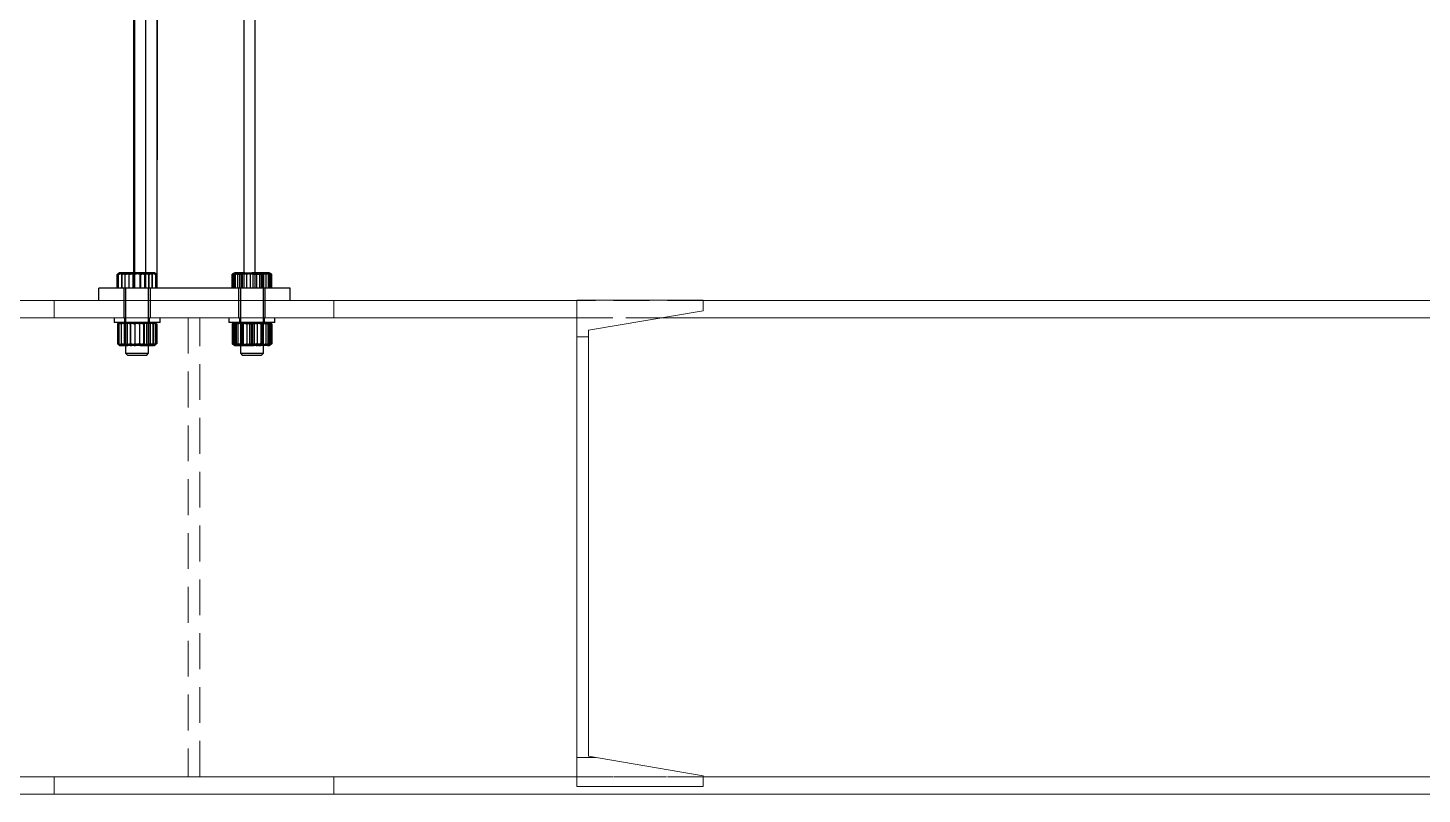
# Model space of a CAD drawing. Header units: metres. Extents: x 0 to 63075, y 0 to 44550.
# Drawn here: x 35616 to 36345, y 34196 to 34597 of the extents above; entities that cross this region are included whole.
import ezdxf

# ---------------------------------------------------------------- set-up
doc = ezdxf.new("R2010")
doc.units = ezdxf.units.M
doc.header["$LTSCALE"] = 75
doc.linetypes.add('DASHED2', pattern=[0.375, 0.25, -0.125])
doc.linetypes.add('HIDDEN2', pattern=[4.7625, 3.175, -1.5875])
for name, color, linetype in [('SDM', 7, 'Continuous'), ('SL1', 8, 'Continuous'), ('SL4', 4, 'Continuous'), ('ST1', 7, 'HIDDEN2')]:
    doc.layers.add(name, color=color, linetype=linetype)

# ---------------------------------------------------------------- blocks, each defined once
blk = doc.blocks.new('A$C32abaae3')
at = {"layer": 'SL1', "lineweight": 0}
for p, q in [((9519.16, 6251.05), (8669.15, 6251.05)), ((9585.2, 6251.12), (9519.16, 6251.12)), ((9519.16, 6251.12), (9519.16, 5997.12)), ((9585.2, 6245.63), (9585.2, 6251.12)), ((10083.65, 6251.05), (9585.2, 6251.05)), ((9519.16, 6241.95), (8669.15, 6241.95)), ((9525.26, 6235.44), (9585.2, 6245.63)), ((10083.65, 6241.95), (9563.53, 6241.95)), ((9525.26, 6235.44), (9525.26, 6012.8)), ((9525.26, 6012.8), (9585.2, 6002.61)), ((9519.16, 6002.15), (8669.15, 6002.15)), ((9585.2, 5997.12), (9585.2, 6002.61)), ((10083.65, 6002.15), (9585.2, 6002.15)), ((9519.16, 5997.12), (9585.2, 5997.12)), ((8554.65, 5993.05), (10083.65, 5993.05))]:
    blk.add_line(p, q, dxfattribs=at)
at = {"layer": 'SL1', "linetype": 'DASHED2', "lineweight": 0}
for p, q in [((9392.15, 6251.05), (9246.15, 6251.05)), ((9246.15, 6251.05), (9246.15, 6241.95)), ((9392.15, 6241.95), (9392.15, 6251.05)), ((9585.2, 6251.05), (9519.16, 6251.05)), ((9246.15, 6241.95), (9316.1, 6241.95)), ((9316.1, 6241.95), (9316.1, 6002.15)), ((9322.2, 6002.15), (9322.2, 6241.95)), ((9322.2, 6241.95), (9392.15, 6241.95)), ((9519.16, 6241.95), (9563.53, 6241.95)), ((9563.53, 6241.95), (9519.16, 6241.95)), ((9525.26, 6231.95), (9519.16, 6231.95)), ((9529.06, 6012.15), (9519.16, 6012.15)), ((9525.26, 6012.8), (9529.06, 6012.15)), ((9529.06, 6012.15), (9529.06, 6012.15)), ((9316.1, 6002.15), (9246.15, 6002.15)), ((9246.15, 6002.15), (9246.15, 5993.05)), ((9392.15, 6002.15), (9322.2, 6002.15)), ((9392.15, 5993.05), (9392.15, 6002.15)), ((9519.16, 5997.12), (9519.16, 6002.15)), ((9519.16, 6002.15), (9585.2, 6002.15)), ((9585.2, 6002.15), (9519.16, 6002.15)), ((9246.15, 5993.05), (9392.15, 5993.05))]:
    blk.add_line(p, q, dxfattribs=at)
blk = doc.blocks.new('A$C6e6623c1')
at = {"layer": 'SL4'}
for p, q in [((190.25, 145.65), (190.25, 1481.35)), ((253.75, 145.65), (253.75, 1481.35)), ((181.68, 137.7), (181.68, 144.85)), ((182.18, 137.7), (182.18, 144.85)), ((182.84, 145.56), (182.2, 145.19)), ((183, 145.65), (182.84, 145.56)), ((183.16, 145.65), (183, 145.65)), ((183.16, 145.65), (189.05, 145.65)), ((184.14, 137.7), (184.14, 144.85)), ((197.89, 145.65), (189.05, 145.65)), ((193.96, 137.7), (193.96, 144.85)), ((201, 145.65), (197.89, 145.65)), ((201.16, 145.56), (201, 145.65)), ((201.82, 144.85), (201.16, 145.51)), ((201.82, 137.7), (201.82, 144.85)), ((242.69, 137.7), (242.69, 144.85)), ((248.01, 145.65), (243.02, 145.65)), ((243.35, 137.7), (243.35, 144.85)), ((248.01, 145.65), (256.99, 145.65)), ((252.66, 137.7), (252.66, 144.85)), ((260.98, 145.65), (256.99, 145.65)), ((261.32, 145.47), (261, 145.65)), ((261.24, 145.1), (262.03, 144.85)), ((261.31, 137.7), (261.31, 144.85)), ((261.8, 145.19), (261.32, 145.47)), ((262.32, 144.85), (261.78, 145.16)), ((262.03, 137.7), (262.03, 144.85)), ((262.08, 144.94), (262.32, 144.85)), ((262.32, 137.7), (262.32, 144.85)), ((262.39, 137.7), (262.39, 144.85)), ((172, 131.35), (172, 137.7)), ((272, 137.7), (172, 137.7)), ((272, 131.35), (272, 137.7)), ((180, 122.25), (180, 119.75)), ((180.22, 119.75), (180, 119.75)), ((204, 119.75), (180.22, 119.75)), ((181.74, 118.95), (181.74, 108.55)), ((182.47, 119.43), (181.79, 118.95)), ((181.79, 118.95), (181.79, 108.55)), ((182.47, 119.44), (182.37, 119.38)), ((183, 119.75), (182.47, 119.44)), ((188.59, 118.95), (188.59, 108.55)), ((198.8, 118.95), (198.8, 108.55)), ((201.53, 119.44), (201, 119.75)), ((201.53, 119.43), (202.21, 118.95)), ((202.21, 118.95), (202.21, 108.55)), ((202.26, 118.95), (202.26, 108.55)), ((204, 119.75), (204, 122.25)), ((240, 122.25), (240, 119.75)), ((246.68, 119.75), (240, 119.75)), ((241.98, 119.1), (241.63, 118.95)), ((241.63, 118.95), (241.63, 108.55)), ((243, 119.75), (241.96, 119.15)), ((264, 119.75), (246.68, 119.75)), ((247.39, 118.95), (247.39, 108.55)), ((257.76, 118.95), (257.76, 108.55)), ((262.04, 119.15), (261, 119.75)), ((262.37, 118.95), (262.37, 108.55)), ((264, 119.75), (264, 122.25)), ((182.47, 108.07), (181.79, 108.55)), ((182.37, 108.12), (182.47, 108.06)), ((182.47, 108.06), (183, 107.75)), ((183, 107.75), (185.19, 107.75)), ((193.7, 107.75), (185.19, 107.75)), ((186, 107.75), (186, 103.66)), ((186, 103.66), (186.96, 102.7)), ((186, 103.66), (198, 103.66)), ((186.96, 102.7), (197.04, 102.7)), ((193.7, 107.75), (200.5, 107.75)), ((197.04, 102.7), (198, 103.66)), ((198, 103.66), (198, 107.75)), ((200.5, 107.75), (201, 107.75)), ((201, 107.75), (201.53, 108.06)), ((241.98, 108.4), (241.63, 108.55)), ((241.96, 108.35), (243, 107.75)), ((243, 107.75), (244.51, 107.75)), ((244.51, 107.75), (252.58, 107.75)), ((246, 107.75), (246, 103.66)), ((246, 103.66), (246.96, 102.7)), ((246, 103.66), (249.34, 103.66)), ((246.96, 102.7), (249.77, 102.7)), ((249.34, 103.66), (258, 103.66)), ((249.77, 102.7), (257.04, 102.7)), ((260.07, 107.75), (252.58, 107.75)), ((257.04, 102.7), (258, 103.66)), ((258, 103.66), (258, 107.75)), ((260.07, 107.75), (261, 107.75)), ((261, 107.75), (262.04, 108.35))]:
    blk.add_line(p, q, dxfattribs=at)
for points, knots in [([(181.68, 144.85), (181.81, 144.95), (181.98, 145.09), (182.17, 145.15), (182.22, 145.16)], [0, 0, 0, 0, 0.741562, 1, 1, 1, 1]), ([(182.18, 144.85), (182.24, 144.94), (182.56, 145.41), (182.89, 145.55), (183.16, 145.65)], [0, 0, 0, 0, 0.196353, 1, 1, 1, 1]), ([(183.16, 145.65), (183.23, 145.64), (183.57, 145.61), (183.89, 145.18), (184.14, 144.85)], [0, 0, 0, 0, 0.220364, 1, 1, 1, 1]), ([(184.14, 144.85), (184.94, 145.07), (186.55, 145.52), (188.21, 145.61), (189.05, 145.65)], [0, 0, 0, 0, 0.495458, 1, 1, 1, 1]), ([(189.05, 145.65), (189.17, 145.65), (190.05, 145.64), (191.71, 145.47), (193.2, 145.05), (193.96, 144.85)], [0, 0, 0, 0, 0.07009, 0.530784, 1, 1, 1, 1]), ([(193.96, 144.85), (194.6, 145.07), (195.88, 145.52), (197.22, 145.61), (197.89, 145.65)], [0, 0, 0, 0, 0.495458, 1, 1, 1, 1]), ([(197.89, 145.65), (197.98, 145.65), (198.69, 145.64), (200.02, 145.47), (201.21, 145.05), (201.82, 144.85)], [0, 0, 0, 0, 0.07009, 0.530784, 1, 1, 1, 1]), ([(242.69, 144.85), (242.74, 145.07), (242.85, 145.52), (242.96, 145.61), (243.02, 145.65)], [0, 0, 0, 0, 0.495458, 1, 1, 1, 1]), ([(243.02, 145.65), (243.03, 145.65), (243.09, 145.64), (243.2, 145.47), (243.3, 145.05), (243.35, 144.85)], [0, 0, 0, 0, 0.07009, 0.530784, 1, 1, 1, 1]), ([(243.35, 144.85), (243.65, 144.94), (245.16, 145.41), (246.74, 145.55), (248.01, 145.65)], [0, 0, 0, 0, 0.196353, 1, 1, 1, 1]), ([(248.01, 145.65), (248.35, 145.64), (249.93, 145.61), (251.47, 145.18), (252.66, 144.85)], [0, 0, 0, 0, 0.220364, 1, 1, 1, 1]), ([(252.66, 144.85), (253.37, 145.07), (254.78, 145.52), (256.25, 145.61), (256.99, 145.65)], [0, 0, 0, 0, 0.495458, 1, 1, 1, 1]), ([(256.99, 145.65), (257.09, 145.65), (257.87, 145.64), (259.33, 145.47), (260.65, 145.05), (261.31, 144.85)], [0, 0, 0, 0, 0.07009, 0.530784, 1, 1, 1, 1]), ([(261.31, 144.85), (261.26, 145.07), (261.15, 145.52), (261.04, 145.61), (260.98, 145.65)], [0, 0, 0, 0, 0.495458, 1, 1, 1, 1]), ([(262.03, 144.85), (261.81, 145.1), (261.58, 145.37), (261.33, 145.45), (261.31, 145.45)], [0, 0, 0, 0, 0.902304, 1, 1, 1, 1]), ([(181.79, 118.95), (182.35, 119.17), (183.46, 119.62), (184.61, 119.71), (185.19, 119.75)], [0, 0, 0, 0, 0.495458, 1, 1, 1, 1]), ([(185.19, 119.75), (185.27, 119.75), (185.88, 119.74), (187.03, 119.57), (188.07, 119.15), (188.59, 118.95)], [0, 0, 0, 0, 0.07009, 0.530784, 1, 1, 1, 1]), ([(193.7, 119.75), (193.23, 119.74), (191.5, 119.69), (189.82, 119.26), (188.59, 118.95)], [0, 0, 0, 0, 0.268634, 1, 1, 1, 1]), ([(198.8, 118.95), (198.37, 119.07), (196.71, 119.54), (194.98, 119.66), (193.7, 119.75)], [0, 0, 0, 0, 0.257551, 1, 1, 1, 1]), ([(198.8, 118.95), (199.08, 119.17), (199.63, 119.62), (200.21, 119.71), (200.5, 119.75)], [0, 0, 0, 0, 0.495458, 1, 1, 1, 1]), ([(241.63, 118.95), (242.1, 119.17), (243.04, 119.62), (244.02, 119.71), (244.51, 119.75)], [0, 0, 0, 0, 0.495458, 1, 1, 1, 1]), ([(244.51, 119.75), (244.58, 119.75), (245.09, 119.74), (246.07, 119.57), (246.95, 119.15), (247.39, 118.95)], [0, 0, 0, 0, 0.07009, 0.530784, 1, 1, 1, 1]), ([(247.39, 118.95), (248.23, 119.17), (249.93, 119.62), (251.69, 119.71), (252.58, 119.75)], [0, 0, 0, 0, 0.495458, 1, 1, 1, 1]), ([(252.58, 119.75), (252.7, 119.75), (253.63, 119.74), (255.38, 119.57), (256.96, 119.15), (257.76, 118.95)], [0, 0, 0, 0, 0.07009, 0.530784, 1, 1, 1, 1]), ([(260.07, 119.75), (259.86, 119.74), (259.08, 119.69), (258.32, 119.26), (257.76, 118.95)], [0, 0, 0, 0, 0.268634, 1, 1, 1, 1]), ([(262.37, 118.95), (262.18, 119.07), (261.43, 119.54), (260.65, 119.66), (260.07, 119.75)], [0, 0, 0, 0, 0.2575513, 1, 1, 1, 1]), ([(181.79, 108.55), (182.35, 108.33), (183.46, 107.88), (184.61, 107.79), (185.19, 107.75)], [0, 0, 0, 0, 0.495458, 1, 1, 1, 1]), ([(185.19, 107.75), (185.27, 107.75), (185.88, 107.76), (187.03, 107.93), (188.07, 108.35), (188.59, 108.55)], [0, 0, 0, 0, 0.07009, 0.530784, 1, 1, 1, 1]), ([(193.7, 107.75), (193.23, 107.76), (191.5, 107.81), (189.82, 108.24), (188.59, 108.55)], [0, 0, 0, 0, 0.268634, 1, 1, 1, 1]), ([(198.8, 108.55), (198.37, 108.43), (196.71, 107.96), (194.98, 107.84), (193.7, 107.75)], [0, 0, 0, 0, 0.257551, 1, 1, 1, 1]), ([(198.8, 108.55), (199.08, 108.33), (199.63, 107.88), (200.21, 107.79), (200.5, 107.75)], [0, 0, 0, 0, 0.495458, 1, 1, 1, 1]), ([(200.5, 107.75), (200.54, 107.75), (200.85, 107.76), (201.43, 107.93), (201.94, 108.35), (202.21, 108.55)], [0, 0, 0, 0, 0.07009, 0.530784, 1, 1, 1, 1]), ([(241.63, 108.55), (242.1, 108.33), (243.04, 107.88), (244.02, 107.79), (244.51, 107.75)], [0, 0, 0, 0, 0.495458, 1, 1, 1, 1]), ([(244.51, 107.75), (244.58, 107.75), (245.09, 107.76), (246.07, 107.93), (246.95, 108.35), (247.39, 108.55)], [0, 0, 0, 0, 0.07009, 0.530784, 1, 1, 1, 1]), ([(247.39, 108.55), (248.23, 108.33), (249.93, 107.88), (251.69, 107.79), (252.58, 107.75)], [0, 0, 0, 0, 0.495458, 1, 1, 1, 1]), ([(252.58, 107.75), (252.7, 107.75), (253.63, 107.76), (255.38, 107.93), (256.96, 108.35), (257.76, 108.55)], [0, 0, 0, 0, 0.07009, 0.530784, 1, 1, 1, 1]), ([(260.07, 107.75), (259.86, 107.76), (259.08, 107.81), (258.32, 108.24), (257.76, 108.55)], [0, 0, 0, 0, 0.268634, 1, 1, 1, 1]), ([(262.37, 108.55), (262.18, 108.43), (261.43, 107.96), (260.65, 107.84), (260.07, 107.75)], [0, 0, 0, 0, 0.2575513, 1, 1, 1, 1])]:
    blk.add_open_spline(points, degree=3, knots=knots, dxfattribs=at)
at = {"layer": 'ST1'}
for p, q in [((202.45, 137.7), (202.45, 1475)), ((247.9, 137.7), (247.9, 1475)), ((196.6, 137.7), (196.6, 1469.15)), ((190.75, 137.7), (190.75, 1417.85)), ((202.45, 800), (202.45, 137.7)), ((181.68, 137.7), (181.68, 144.85)), ((182.2, 145.19), (182.2, 145.19)), ((182.22, 145.16), (183.73, 145.65)), ((182.28, 137.7), (182.28, 144.85)), ((182.41, 145.14), (184.8, 145.65)), ((184.41, 145.5), (183.72, 145.65)), ((183.96, 137.7), (183.96, 144.85)), ((185.76, 144.85), (185.65, 144.91)), ((185.76, 137.7), (185.76, 144.85)), ((185.79, 137.7), (185.79, 144.85)), ((187.75, 144.9), (187.92, 144.85)), ((187.89, 137.7), (187.89, 144.85)), ((187.92, 144.85), (190.4, 145.42)), ((187.92, 137.7), (187.92, 144.85)), ((188.91, 145.19), (190.32, 144.85)), ((190.04, 137.7), (190.04, 144.85)), ((190.25, 137.7), (190.25, 145.65)), ((190.32, 137.7), (190.32, 144.85)), ((190.85, 145.46), (193.08, 145.65)), ((193.15, 145.46), (190.92, 145.65)), ((196.08, 144.85), (193.6, 145.42)), ((193.68, 137.7), (193.68, 144.85)), ((196.08, 137.7), (196.08, 144.85)), ((196.11, 137.7), (196.11, 144.85)), ((197.7, 145.65), (197.33, 145.59)), ((198.38, 145.62), (197.7, 145.65)), ((198.21, 137.7), (198.21, 144.85)), ((198.24, 144.85), (198.8, 145.18)), ((198.24, 137.7), (198.24, 144.85)), ((201.72, 144.85), (198.76, 145.57)), ((199.54, 145.63), (199.2, 145.65)), ((199.86, 137.7), (199.86, 144.85)), ((200.04, 144.85), (200.4, 145.35)), ((200.04, 137.7), (200.04, 144.85)), ((202.32, 144.85), (200.15, 145.53)), ((200.71, 145.56), (200.88, 145.65)), ((201, 145.65), (200.88, 145.65)), ((201.8, 145.19), (201.16, 145.56)), ((201.72, 137.7), (201.72, 144.85)), ((201.8, 145.19), (201.8, 145.19)), ((202.32, 137.7), (202.32, 144.85)), ((202.32, 137.7), (202.32, 144.85)), ((241.61, 137.7), (241.61, 144.85)), ((241.68, 137.7), (241.68, 144.85)), ((242.2, 145.19), (241.77, 144.94)), ((241.97, 137.7), (241.97, 144.85)), ((242.68, 145.47), (242.2, 145.19)), ((243, 145.65), (242.68, 145.47)), ((243.02, 145.65), (243, 145.65)), ((244.62, 137.7), (244.62, 144.85)), ((245.76, 137.7), (245.76, 144.85)), ((246.53, 137.7), (246.53, 144.85)), ((247.08, 137.7), (247.08, 144.85)), ((247.92, 137.7), (247.92, 144.85)), ((249.36, 137.7), (249.36, 144.85)), ((251.34, 137.7), (251.34, 144.85)), ((252.27, 145.65), (252.08, 145.62)), ((253.75, 137.7), (253.75, 145.65)), ((254.64, 137.7), (254.64, 144.85)), ((256.08, 137.7), (256.08, 144.85)), ((256.92, 137.7), (256.92, 144.85)), ((257.47, 144.85), (257.27, 144.88)), ((257.47, 137.7), (257.47, 144.85)), ((258.24, 137.7), (258.24, 144.85)), ((259.38, 137.7), (259.38, 144.85)), ((260.65, 137.7), (260.65, 144.85)), ((261.31, 145.45), (260.7, 145.65)), ((261, 145.65), (260.98, 145.65)), ((262.23, 144.94), (261.8, 145.19)), ((262.39, 144.85), (262.22, 144.93)), ((185, 137.7), (185, 131.35)), ((185, 131.35), (185, 122.25)), ((186, 137.7), (186, 107.75)), ((198, 107.75), (198, 137.7)), ((199, 131.35), (199, 137.7)), ((199, 122.25), (199, 131.35)), ((245, 137.7), (245, 131.35)), ((245, 131.35), (245, 122.25)), ((246, 137.7), (246, 107.75)), ((258, 107.75), (258, 137.7)), ((259, 131.35), (259, 137.7)), ((259, 122.25), (259, 131.35)), ((182.44, 118.95), (182.44, 108.55)), ((182.46, 118.95), (182.46, 108.55)), ((183.67, 118.95), (183.67, 108.55)), ((183.69, 118.95), (183.69, 108.55)), ((185.2, 118.95), (185.2, 108.55)), ((185.42, 118.95), (185.42, 108.55)), ((185.5, 122.25), (185.5, 119.75)), ((186, 119.75), (186, 119.72)), ((193.13, 119.72), (186, 119.72)), ((186, 119.72), (186.9, 119.09)), ((189.52, 119.32), (186.6, 119.75)), ((186.68, 119.59), (188.46, 119.75)), ((197.1, 119.09), (186.9, 119.09)), ((186.9, 119.09), (186.9, 108.38)), ((188.33, 118.95), (188.33, 108.55)), ((190.76, 118.95), (190.48, 119.04)), ((190.76, 118.95), (190.76, 108.55)), ((190.79, 118.95), (190.79, 108.55)), ((192.93, 119.02), (193.24, 118.95)), ((198, 119.72), (193.13, 119.72)), ((193.21, 118.95), (193.21, 108.55)), ((195.93, 119.6), (193.24, 118.95)), ((193.24, 118.95), (193.24, 108.55)), ((195.41, 118.95), (195.41, 108.55)), ((195.67, 118.95), (195.67, 108.55)), ((197.4, 119.75), (196.88, 119.72)), ((197.1, 119.09), (198, 119.72)), ((197.1, 108.38), (197.1, 119.09)), ((198, 119.72), (198, 119.75)), ((198.5, 119.75), (198.5, 122.25)), ((198.58, 118.95), (198.58, 108.55)), ((200.31, 118.95), (198.75, 119.34)), ((200.31, 118.95), (200.31, 108.55)), ((200.33, 118.95), (200.33, 108.55)), ((201.63, 119.38), (201.53, 119.44)), ((201.54, 118.95), (201.54, 108.55)), ((201.56, 118.95), (201.56, 108.55)), ((241.95, 118.95), (241.95, 108.55)), ((242.44, 118.95), (242.44, 108.55)), ((242.85, 118.95), (242.85, 108.55)), ((243.16, 118.95), (243.16, 108.55)), ((243.69, 118.95), (243.69, 108.55)), ((244.69, 118.95), (244.69, 108.55)), ((245.5, 122.25), (245.5, 119.75)), ((246, 119.75), (246, 119.72)), ((257.38, 119.72), (246, 119.72)), ((246, 119.72), (246.9, 119.09)), ((246.24, 118.95), (246.24, 108.55)), ((257.1, 119.09), (246.9, 119.09)), ((246.9, 119.09), (246.9, 108.38)), ((249.26, 118.95), (249.26, 108.55)), ((250.75, 118.95), (250.75, 108.55)), ((251.68, 118.95), (251.68, 108.55)), ((252.32, 118.95), (252.32, 108.55)), ((253.25, 118.95), (253.25, 108.55)), ((254.74, 118.95), (254.74, 108.55)), ((256.61, 118.95), (256.61, 108.55)), ((257.1, 119.09), (258, 119.72)), ((257.1, 108.38), (257.1, 119.09)), ((258, 119.72), (257.38, 119.72)), ((258, 119.72), (258, 119.75)), ((258.5, 119.75), (258.5, 122.25)), ((259.31, 118.95), (259.31, 108.55)), ((260.79, 119.55), (259.49, 119.75)), ((260.31, 118.95), (260.31, 108.55)), ((260.84, 118.95), (260.84, 108.55)), ((262.37, 118.95), (261.1, 119.47)), ((261.15, 118.95), (261.15, 108.55)), ((261.56, 118.95), (261.56, 108.55)), ((262.05, 118.95), (262.05, 108.55)), ((186.9, 108.38), (186, 107.75)), ((189.52, 108.18), (186.6, 107.75)), ((186.68, 107.91), (188.46, 107.75)), ((186.9, 108.38), (192.96, 108.38)), ((190.76, 108.55), (190.48, 108.46)), ((192.93, 108.48), (193.24, 108.55)), ((192.96, 108.38), (197.1, 108.38)), ((195.93, 107.9), (193.24, 108.55)), ((197.4, 107.75), (196.88, 107.78)), ((198, 107.75), (197.1, 108.38)), ((200.31, 108.55), (198.75, 108.16)), ((201.53, 108.06), (201.63, 108.12)), ((243.07, 107.75), (242.93, 107.8)), ((246.9, 108.38), (246, 107.75)), ((246.9, 108.38), (256.57, 108.38)), ((256.57, 108.38), (256.92, 108.38)), ((256.92, 108.38), (257.06, 108.38)), ((258, 107.75), (257.1, 108.38)), ((260.79, 107.95), (259.49, 107.75)), ((261.32, 108.04), (260.68, 107.75)), ((261.06, 107.88), (260.93, 107.75)), ((262.37, 108.55), (261.1, 108.03))]:
    blk.add_line(p, q, dxfattribs=at)
for points, knots in [([(184.78, 145.65), (184.71, 145.65), (184.15, 145.64), (183.1, 145.47), (182.16, 145.05), (181.68, 144.85)], [0, 0, 0, 0, 0.07009, 0.530784, 1, 1, 1, 1]), ([(186.11, 145.65), (186.02, 145.65), (185.31, 145.64), (183.98, 145.47), (182.79, 145.05), (182.18, 144.85)], [0, 0, 0, 0, 0.07009, 0.530784, 1, 1, 1, 1]), ([(183.72, 145.65), (183.68, 145.65), (183.31, 145.64), (182.8, 145.53), (182.35, 145.25), (182.21, 145.16)], [0, 0, 0, 0, 0.095136, 0.720455, 1, 1, 1, 1]), ([(182.28, 144.85), (182.53, 144.94), (183.84, 145.41), (185.2, 145.55), (186.3, 145.65)], [0, 0, 0, 0, 0.196353, 1, 1, 1, 1]), ([(183.96, 144.85), (183.82, 145.07), (183.55, 145.52), (183.26, 145.61), (183.12, 145.65)], [0, 0, 0, 0, 0.495458, 1, 1, 1, 1]), ([(183.73, 145.65), (183.89, 145.64), (184.58, 145.61), (185.26, 145.18), (185.79, 144.85)], [0, 0, 0, 0, 0.220364, 1, 1, 1, 1]), ([(188.82, 145.65), (188.71, 145.65), (187.83, 145.64), (186.19, 145.47), (184.71, 145.05), (183.96, 144.85)], [0, 0, 0, 0, 0.07009, 0.530784, 1, 1, 1, 1]), ([(187.89, 144.85), (187.38, 145.07), (186.37, 145.52), (185.31, 145.61), (184.78, 145.65)], [0, 0, 0, 0, 0.495458, 1, 1, 1, 1]), ([(184.8, 145.65), (185.03, 145.66), (185.38, 145.66), (185.71, 145.54), (185.82, 145.51)], [0, 0, 0, 0, 0.6798082, 1, 1, 1, 1]), ([(188.27, 145.42), (188.23, 145.41), (187.38, 145.33), (186.55, 145.08), (185.76, 144.85)], [0, 0, 0, 0, 0.044052, 1, 1, 1, 1]), ([(185.79, 144.85), (186.63, 145.07), (188.32, 145.52), (190.07, 145.61), (190.95, 145.65)], [0, 0, 0, 0, 0.495458, 1, 1, 1, 1]), ([(190.04, 144.85), (189.4, 145.07), (188.12, 145.52), (186.78, 145.61), (186.11, 145.65)], [0, 0, 0, 0, 0.495458, 1, 1, 1, 1]), ([(186.3, 145.65), (186.6, 145.65), (187.09, 145.66), (187.58, 145.52), (187.77, 145.47)], [0, 0, 0, 0, 0.607188, 1, 1, 1, 1]), ([(193.05, 145.65), (192.93, 145.65), (192, 145.64), (190.25, 145.47), (188.68, 145.05), (187.89, 144.85)], [0, 0, 0, 0, 0.07009, 0.530784, 1, 1, 1, 1]), ([(190.92, 145.65), (190.8, 145.65), (190.07, 145.65), (189.34, 145.55), (188.73, 145.46)], [0, 0, 0, 0, 0.166928, 1, 1, 1, 1]), ([(193.68, 144.85), (192.89, 145.07), (191.3, 145.52), (189.65, 145.61), (188.82, 145.65)], [0, 0, 0, 0, 0.495458, 1, 1, 1, 1]), ([(194.95, 145.65), (194.83, 145.65), (193.95, 145.64), (192.29, 145.47), (190.8, 145.05), (190.04, 144.85)], [0, 0, 0, 0, 0.07009, 0.530784, 1, 1, 1, 1]), ([(190.32, 144.85), (191.11, 145.07), (192.7, 145.52), (194.35, 145.61), (195.18, 145.65)], [0, 0, 0, 0, 0.495458, 1, 1, 1, 1]), ([(190.95, 145.65), (191.07, 145.65), (192, 145.64), (193.75, 145.47), (195.32, 145.05), (196.11, 144.85)], [0, 0, 0, 0, 0.07009, 0.530784, 1, 1, 1, 1]), ([(198.21, 144.85), (197.37, 145.07), (195.68, 145.52), (193.93, 145.61), (193.05, 145.65)], [0, 0, 0, 0, 0.495458, 1, 1, 1, 1]), ([(193.08, 145.65), (193.2, 145.65), (193.93, 145.65), (194.66, 145.55), (195.27, 145.46)], [0, 0, 0, 0, 0.166928, 1, 1, 1, 1]), ([(195.3, 145.25), (195.02, 145.22), (194.47, 145.15), (193.94, 144.95), (193.68, 144.85)], [0, 0, 0, 0, 0.515802, 1, 1, 1, 1]), ([(199.86, 144.85), (199.06, 145.07), (197.45, 145.52), (195.79, 145.61), (194.95, 145.65)], [0, 0, 0, 0, 0.495458, 1, 1, 1, 1]), ([(195.18, 145.65), (195.29, 145.65), (196.17, 145.64), (197.81, 145.47), (199.29, 145.05), (200.04, 144.85)], [0, 0, 0, 0, 0.07009, 0.530784, 1, 1, 1, 1]), ([(195.73, 145.42), (195.77, 145.41), (196.62, 145.33), (197.45, 145.08), (198.24, 144.85)], [0, 0, 0, 0, 0.044052, 1, 1, 1, 1]), ([(196.97, 145.17), (196.87, 145.16), (196.57, 145.1), (196.28, 144.95), (196.08, 144.85)], [0, 0, 0, 0, 0.316029, 1, 1, 1, 1]), ([(196.11, 144.85), (196.62, 145.07), (197.63, 145.52), (198.69, 145.61), (199.22, 145.65)], [0, 0, 0, 0, 0.495458, 1, 1, 1, 1]), ([(200.27, 145.65), (199.71, 145.55), (199.01, 145.41), (198.34, 144.94), (198.21, 144.85)], [0, 0, 0, 0, 0.803647, 1, 1, 1, 1]), ([(199.22, 145.65), (199.29, 145.65), (199.85, 145.64), (200.9, 145.47), (201.84, 145.05), (202.32, 144.85)], [0, 0, 0, 0, 0.07009, 0.530784, 1, 1, 1, 1]), ([(200.84, 145.65), (200.57, 145.55), (200.24, 145.41), (199.92, 144.94), (199.86, 144.85)], [0, 0, 0, 0, 0.803647, 1, 1, 1, 1]), ([(202.32, 144.85), (201.79, 145.18), (201.11, 145.61), (200.42, 145.64), (200.27, 145.65)], [0, 0, 0, 0, 0.779636, 1, 1, 1, 1]), ([(201.16, 145.51), (201.13, 145.54), (201.02, 145.66), (200.91, 145.66), (200.84, 145.65)], [0, 0, 0, 0, 0.320711, 1, 1, 1, 1]), ([(244.35, 145.65), (244.28, 145.65), (243.79, 145.64), (242.87, 145.47), (242.03, 145.05), (241.61, 144.85)], [0, 0, 0, 0, 0.07009, 0.5307844, 1, 1, 1, 1]), ([(241.68, 144.85), (242.01, 145.07), (242.68, 145.52), (243.37, 145.61), (243.72, 145.65)], [0, 0, 0, 0, 0.495458, 1, 1, 1, 1]), ([(244.8, 145.65), (244.73, 145.65), (244.17, 145.64), (243.11, 145.47), (242.16, 145.05), (241.68, 144.85)], [0, 0, 0, 0, 0.07009, 0.530784, 1, 1, 1, 1]), ([(241.78, 144.93), (242.13, 145.12), (242.88, 145.54), (243.65, 145.61), (244.07, 145.65)], [0, 0, 0, 0, 0.457715, 1, 1, 1, 1]), ([(241.97, 144.85), (242.19, 145.07), (242.62, 145.52), (243.07, 145.61), (243.3, 145.65)], [0, 0, 0, 0, 0.495458, 1, 1, 1, 1]), ([(245.67, 145.65), (245.58, 145.65), (244.92, 145.64), (243.67, 145.47), (242.54, 145.05), (241.97, 144.85)], [0, 0, 0, 0, 0.07009, 0.530784, 1, 1, 1, 1]), ([(247.01, 145.65), (246.91, 145.65), (246.13, 145.64), (244.67, 145.47), (243.35, 145.05), (242.69, 144.85)], [0, 0, 0, 0, 0.07009, 0.530784, 1, 1, 1, 1]), ([(243.3, 145.65), (243.33, 145.65), (243.56, 145.64), (244.01, 145.47), (244.41, 145.05), (244.62, 144.85)], [0, 0, 0, 0, 0.07009, 0.530784, 1, 1, 1, 1]), ([(243.72, 145.65), (243.77, 145.65), (244.14, 145.64), (244.83, 145.47), (245.45, 145.05), (245.76, 144.85)], [0, 0, 0, 0, 0.07009, 0.530784, 1, 1, 1, 1]), ([(244.07, 145.65), (244.13, 145.65), (244.57, 145.64), (245.41, 145.47), (246.15, 145.05), (246.53, 144.85)], [0, 0, 0, 0, 0.07009, 0.530784, 1, 1, 1, 1]), ([(247.08, 144.85), (246.64, 145.07), (245.74, 145.52), (244.81, 145.61), (244.35, 145.65)], [0, 0, 0, 0, 0.495458, 1, 1, 1, 1]), ([(244.62, 144.85), (244.94, 144.94), (246.57, 145.41), (248.27, 145.55), (249.63, 145.65)], [0, 0, 0, 0, 0.196353, 1, 1, 1, 1]), ([(247.92, 144.85), (247.42, 145.07), (246.39, 145.52), (245.34, 145.61), (244.8, 145.65)], [0, 0, 0, 0, 0.495458, 1, 1, 1, 1]), ([(249.36, 144.85), (248.76, 145.07), (247.55, 145.52), (246.3, 145.61), (245.67, 145.65)], [0, 0, 0, 0, 0.495458, 1, 1, 1, 1]), ([(245.76, 144.85), (246.09, 144.94), (247.77, 145.41), (249.51, 145.55), (250.92, 145.65)], [0, 0, 0, 0, 0.196353, 1, 1, 1, 1]), ([(246.53, 144.85), (246.86, 144.94), (248.56, 145.41), (250.31, 145.55), (251.73, 145.65)], [0, 0, 0, 0, 0.196353, 1, 1, 1, 1]), ([(251.34, 144.85), (250.63, 145.07), (249.22, 145.52), (247.75, 145.61), (247.01, 145.65)], [0, 0, 0, 0, 0.495458, 1, 1, 1, 1]), ([(253.08, 145.65), (251.68, 145.55), (249.93, 145.41), (248.25, 144.94), (247.92, 144.85)], [0, 0, 0, 0, 0.803647, 1, 1, 1, 1]), ([(254.37, 145.65), (253.01, 145.55), (251.31, 145.41), (249.68, 144.94), (249.36, 144.85)], [0, 0, 0, 0, 0.803647, 1, 1, 1, 1]), ([(249.63, 145.65), (250, 145.64), (251.7, 145.61), (253.35, 145.18), (254.64, 144.85)], [0, 0, 0, 0, 0.220364, 1, 1, 1, 1]), ([(250.92, 145.65), (251.3, 145.64), (253.05, 145.61), (254.75, 145.18), (256.08, 144.85)], [0, 0, 0, 0, 0.220364, 1, 1, 1, 1]), ([(255.99, 145.65), (254.73, 145.55), (253.15, 145.41), (251.63, 144.94), (251.34, 144.85)], [0, 0, 0, 0, 0.803647, 1, 1, 1, 1]), ([(251.73, 145.65), (252.11, 145.64), (253.87, 145.61), (255.58, 145.18), (256.92, 144.85)], [0, 0, 0, 0, 0.220364, 1, 1, 1, 1]), ([(258.24, 144.85), (256.91, 145.18), (255.21, 145.61), (253.47, 145.64), (253.08, 145.65)], [0, 0, 0, 0, 0.779636, 1, 1, 1, 1]), ([(259.38, 144.85), (258.09, 145.18), (256.44, 145.61), (254.74, 145.64), (254.37, 145.65)], [0, 0, 0, 0, 0.779636, 1, 1, 1, 1]), ([(254.64, 144.85), (255.24, 145.07), (256.45, 145.52), (257.7, 145.61), (258.33, 145.65)], [0, 0, 0, 0, 0.495458, 1, 1, 1, 1]), ([(260.65, 144.85), (259.45, 145.18), (257.92, 145.61), (256.34, 145.64), (255.99, 145.65)], [0, 0, 0, 0, 0.779636, 1, 1, 1, 1]), ([(256.08, 144.85), (256.58, 145.07), (257.61, 145.52), (258.66, 145.61), (259.2, 145.65)], [0, 0, 0, 0, 0.495458, 1, 1, 1, 1]), ([(256.92, 144.85), (257.36, 145.07), (258.26, 145.52), (259.19, 145.61), (259.65, 145.65)], [0, 0, 0, 0, 0.495458, 1, 1, 1, 1]), ([(259.93, 145.65), (259.87, 145.65), (259.43, 145.64), (258.59, 145.47), (257.85, 145.05), (257.47, 144.85)], [0, 0, 0, 0, 0.07009, 0.530784, 1, 1, 1, 1]), ([(260.28, 145.65), (260.23, 145.65), (259.86, 145.64), (259.17, 145.47), (258.55, 145.05), (258.24, 144.85)], [0, 0, 0, 0, 0.07009, 0.530784, 1, 1, 1, 1]), ([(258.33, 145.65), (258.42, 145.65), (259.08, 145.64), (260.07, 145.52), (260.93, 145.21), (261.24, 145.1)], [0, 0, 0, 0, 0.08927, 0.676034, 1, 1, 1, 1]), ([(259.2, 145.65), (259.27, 145.65), (259.83, 145.64), (260.81, 145.49), (261.68, 145.11), (262.08, 144.94)], [0, 0, 0, 0, 0.075811, 0.574105, 1, 1, 1, 1]), ([(260.7, 145.65), (260.67, 145.65), (260.44, 145.64), (259.99, 145.47), (259.59, 145.05), (259.38, 144.85)], [0, 0, 0, 0, 0.07009, 0.530784, 1, 1, 1, 1]), ([(259.65, 145.65), (259.72, 145.65), (260.21, 145.64), (261.13, 145.47), (261.97, 145.05), (262.39, 144.85)], [0, 0, 0, 0, 0.07009, 0.530784, 1, 1, 1, 1]), ([(261.98, 145.05), (261.71, 145.19), (261.04, 145.56), (260.35, 145.61), (259.93, 145.65)], [0, 0, 0, 0, 0.392769, 1, 1, 1, 1]), ([(261.78, 145.16), (261.63, 145.26), (261.14, 145.57), (260.63, 145.62), (260.28, 145.65)], [0, 0, 0, 0, 0.31423, 1, 1, 1, 1]), ([(260.98, 145.65), (260.97, 145.65), (260.91, 145.64), (260.8, 145.47), (260.7, 145.05), (260.65, 144.85)], [0, 0, 0, 0, 0.07009, 0.530784, 1, 1, 1, 1]), ([(182.46, 118.95), (183.13, 119.17), (184.5, 119.62), (185.91, 119.71), (186.62, 119.75)], [0, 0, 0, 0, 0.495458, 1, 1, 1, 1]), ([(183.06, 119.75), (183.08, 119.75), (183.19, 119.74), (183.4, 119.57), (183.59, 119.15), (183.69, 118.95)], [0, 0, 0, 0, 0.07009, 0.530784, 1, 1, 1, 1]), ([(183.67, 118.95), (183.57, 119.17), (183.37, 119.62), (183.16, 119.71), (183.06, 119.75)], [0, 0, 0, 0, 0.495458, 1, 1, 1, 1]), ([(185.2, 118.95), (184.92, 119.17), (184.37, 119.62), (183.79, 119.71), (183.5, 119.75)], [0, 0, 0, 0, 0.495458, 1, 1, 1, 1]), ([(183.58, 119.75), (183.62, 119.75), (183.95, 119.74), (184.57, 119.57), (185.13, 119.15), (185.42, 118.95)], [0, 0, 0, 0, 0.07009, 0.530784, 1, 1, 1, 1]), ([(188.44, 119.75), (188, 119.74), (186.39, 119.69), (184.82, 119.26), (183.67, 118.95)], [0, 0, 0, 0, 0.268634, 1, 1, 1, 1]), ([(188.33, 118.95), (188.05, 119.07), (186.98, 119.54), (185.86, 119.66), (185.04, 119.75)], [0, 0, 0, 0, 0.257551, 1, 1, 1, 1]), ([(186.6, 119.75), (186.22, 119.75), (185.7, 119.76), (185.2, 119.62), (185.07, 119.59)], [0, 0, 0, 0, 0.736225, 1, 1, 1, 1]), ([(190.3, 119.75), (189.84, 119.74), (188.11, 119.69), (186.43, 119.26), (185.2, 118.95)], [0, 0, 0, 0, 0.268634, 1, 1, 1, 1]), ([(186.62, 119.75), (186.72, 119.75), (187.47, 119.74), (188.88, 119.57), (190.15, 119.15), (190.79, 118.95)], [0, 0, 0, 0, 0.07009, 0.530784, 1, 1, 1, 1]), ([(193.21, 118.95), (192.81, 119.07), (191.25, 119.54), (189.64, 119.66), (188.44, 119.75)], [0, 0, 0, 0, 0.257551, 1, 1, 1, 1]), ([(188.46, 119.75), (188.58, 119.75), (189.44, 119.74), (190.56, 119.65), (191.53, 119.38), (191.78, 119.32)], [0, 0, 0, 0, 0.10153, 0.768875, 1, 1, 1, 1]), ([(195.41, 118.95), (194.98, 119.07), (193.32, 119.54), (191.59, 119.66), (190.3, 119.75)], [0, 0, 0, 0, 0.257551, 1, 1, 1, 1]), ([(190.54, 119.75), (190.66, 119.75), (191.59, 119.74), (193.32, 119.57), (194.88, 119.15), (195.67, 118.95)], [0, 0, 0, 0, 0.07009, 0.530784, 1, 1, 1, 1]), ([(193.88, 119.6), (193.57, 119.58), (192.51, 119.48), (191.49, 119.17), (190.76, 118.95)], [0, 0, 0, 0, 0.285072, 1, 1, 1, 1]), ([(195.56, 119.75), (195.13, 119.74), (193.51, 119.69), (191.94, 119.26), (190.79, 118.95)], [0, 0, 0, 0, 0.268634, 1, 1, 1, 1]), ([(197.38, 119.75), (197.28, 119.75), (196.53, 119.74), (195.12, 119.57), (193.85, 119.15), (193.21, 118.95)], [0, 0, 0, 0, 0.07009, 0.530784, 1, 1, 1, 1]), ([(195.54, 119.75), (195.42, 119.75), (195.23, 119.75), (195.04, 119.73), (194.96, 119.72)], [0, 0, 0, 0, 0.592511, 1, 1, 1, 1]), ([(198.81, 119.75), (198.73, 119.75), (198.12, 119.74), (196.97, 119.57), (195.93, 119.15), (195.41, 118.95)], [0, 0, 0, 0, 0.07009, 0.530784, 1, 1, 1, 1]), ([(200.33, 118.95), (199.93, 119.07), (198.38, 119.54), (196.76, 119.66), (195.56, 119.75)], [0, 0, 0, 0, 0.2575513, 1, 1, 1, 1]), ([(201.54, 118.95), (200.87, 119.17), (199.5, 119.62), (198.09, 119.71), (197.38, 119.75)], [0, 0, 0, 0, 0.495458, 1, 1, 1, 1]), ([(200.42, 119.75), (200.38, 119.75), (200.05, 119.74), (199.43, 119.57), (198.87, 119.15), (198.58, 118.95)], [0, 0, 0, 0, 0.07009, 0.530784, 1, 1, 1, 1]), ([(202.21, 118.95), (201.65, 119.17), (200.54, 119.62), (199.39, 119.71), (198.81, 119.75)], [0, 0, 0, 0, 0.495458, 1, 1, 1, 1]), ([(201.56, 118.95), (201.21, 119.08), (200.76, 119.26), (200.29, 119.32), (200.18, 119.34)], [0, 0, 0, 0, 0.768144, 1, 1, 1, 1]), ([(200.94, 119.75), (200.92, 119.75), (200.81, 119.74), (200.6, 119.57), (200.41, 119.15), (200.31, 118.95)], [0, 0, 0, 0, 0.07009, 0.530784, 1, 1, 1, 1]), ([(200.33, 118.95), (200.43, 119.17), (200.63, 119.62), (200.84, 119.71), (200.94, 119.75)], [0, 0, 0, 0, 0.495458, 1, 1, 1, 1]), ([(241.95, 118.95), (242.54, 119.17), (243.74, 119.62), (244.98, 119.71), (245.61, 119.75)], [0, 0, 0, 0, 0.495458, 1, 1, 1, 1]), ([(243.93, 119.75), (243.72, 119.74), (243.06, 119.71), (242.42, 119.35), (241.98, 119.1)], [0, 0, 0, 0, 0.317008, 1, 1, 1, 1]), ([(242.44, 118.95), (243.12, 119.17), (244.48, 119.62), (245.89, 119.71), (246.6, 119.75)], [0, 0, 0, 0, 0.495458, 1, 1, 1, 1]), ([(242.85, 118.95), (243.56, 119.17), (245.01, 119.62), (246.51, 119.71), (247.27, 119.75)], [0, 0, 0, 0, 0.495458, 1, 1, 1, 1]), ([(243, 119.74), (242.98, 119.73), (242.93, 119.68), (242.88, 119.27), (242.85, 118.95)], [0, 0, 0, 0, 0.2286531, 1, 1, 1, 1]), ([(243.16, 118.95), (243.15, 119.07), (243.1, 119.54), (243.04, 119.66), (243, 119.75)], [0, 0, 0, 0, 0.257551, 1, 1, 1, 1]), ([(243.69, 118.95), (243.64, 119.07), (243.43, 119.54), (243.22, 119.66), (243.07, 119.75)], [0, 0, 0, 0, 0.257551, 1, 1, 1, 1]), ([(247.74, 119.75), (247.63, 119.75), (246.81, 119.74), (245.26, 119.57), (243.87, 119.15), (243.16, 118.95)], [0, 0, 0, 0, 0.07009, 0.530784, 1, 1, 1, 1]), ([(244.69, 118.95), (244.57, 119.07), (244.12, 119.54), (243.66, 119.66), (243.32, 119.75)], [0, 0, 0, 0, 0.257551, 1, 1, 1, 1]), ([(248.47, 119.75), (248.36, 119.75), (247.5, 119.74), (245.88, 119.57), (244.42, 119.15), (243.69, 118.95)], [0, 0, 0, 0, 0.07009, 0.530784, 1, 1, 1, 1]), ([(246.24, 118.95), (246.05, 119.07), (245.29, 119.54), (244.51, 119.66), (243.93, 119.75)], [0, 0, 0, 0, 0.257551, 1, 1, 1, 1]), ([(249.71, 119.75), (249.59, 119.75), (248.69, 119.74), (246.99, 119.57), (245.46, 119.15), (244.69, 118.95)], [0, 0, 0, 0, 0.07009, 0.530784, 1, 1, 1, 1]), ([(245.61, 119.75), (245.69, 119.75), (246.35, 119.74), (247.59, 119.57), (248.7, 119.15), (249.26, 118.95)], [0, 0, 0, 0, 0.07009, 0.530784, 1, 1, 1, 1]), ([(251.42, 119.75), (251.3, 119.75), (250.37, 119.74), (248.62, 119.57), (247.04, 119.15), (246.24, 118.95)], [0, 0, 0, 0, 0.07009, 0.530784, 1, 1, 1, 1]), ([(246.6, 119.75), (246.69, 119.75), (247.44, 119.74), (248.85, 119.57), (250.11, 119.15), (250.75, 118.95)], [0, 0, 0, 0, 0.07009, 0.530784, 1, 1, 1, 1]), ([(247.27, 119.75), (247.37, 119.75), (248.16, 119.74), (249.66, 119.57), (251.01, 119.15), (251.68, 118.95)], [0, 0, 0, 0, 0.07009, 0.530784, 1, 1, 1, 1]), ([(252.32, 118.95), (251.57, 119.17), (250.07, 119.62), (248.52, 119.71), (247.74, 119.75)], [0, 0, 0, 0, 0.495458, 1, 1, 1, 1]), ([(253.25, 118.95), (252.47, 119.17), (250.91, 119.62), (249.29, 119.71), (248.47, 119.75)], [0, 0, 0, 0, 0.495458, 1, 1, 1, 1]), ([(249.26, 118.95), (250.08, 119.17), (251.73, 119.62), (253.43, 119.71), (254.29, 119.75)], [0, 0, 0, 0, 0.495458, 1, 1, 1, 1]), ([(254.74, 118.95), (253.92, 119.17), (252.27, 119.62), (250.57, 119.71), (249.71, 119.75)], [0, 0, 0, 0, 0.495458, 1, 1, 1, 1]), ([(250.75, 118.95), (251.53, 119.17), (253.09, 119.62), (254.71, 119.71), (255.53, 119.75)], [0, 0, 0, 0, 0.495458, 1, 1, 1, 1]), ([(256.61, 118.95), (255.77, 119.17), (254.07, 119.62), (252.31, 119.71), (251.42, 119.75)], [0, 0, 0, 0, 0.495458, 1, 1, 1, 1]), ([(251.68, 118.95), (252.43, 119.17), (253.93, 119.62), (255.48, 119.71), (256.26, 119.75)], [0, 0, 0, 0, 0.495458, 1, 1, 1, 1]), ([(256.73, 119.75), (256.63, 119.75), (255.84, 119.74), (254.34, 119.57), (252.99, 119.15), (252.32, 118.95)], [0, 0, 0, 0, 0.07009, 0.530784, 1, 1, 1, 1]), ([(257.4, 119.75), (257.31, 119.75), (256.56, 119.74), (255.15, 119.57), (253.89, 119.15), (253.25, 118.95)], [0, 0, 0, 0, 0.07009, 0.530784, 1, 1, 1, 1]), ([(254.29, 119.75), (254.41, 119.75), (255.31, 119.74), (257.01, 119.57), (258.54, 119.15), (259.31, 118.95)], [0, 0, 0, 0, 0.07009, 0.530784, 1, 1, 1, 1]), ([(258.39, 119.75), (258.31, 119.75), (257.65, 119.74), (256.41, 119.57), (255.3, 119.15), (254.74, 118.95)], [0, 0, 0, 0, 0.07009, 0.5307844, 1, 1, 1, 1]), ([(255.53, 119.75), (255.64, 119.75), (256.5, 119.74), (258.12, 119.57), (259.58, 119.15), (260.31, 118.95)], [0, 0, 0, 0, 0.07009, 0.530784, 1, 1, 1, 1]), ([(256.26, 119.75), (256.37, 119.75), (257.19, 119.74), (258.74, 119.57), (260.13, 119.15), (260.84, 118.95)], [0, 0, 0, 0, 0.07009, 0.530784, 1, 1, 1, 1]), ([(259.49, 119.75), (259.42, 119.75), (258.91, 119.74), (257.93, 119.57), (257.05, 119.15), (256.61, 118.95)], [0, 0, 0, 0, 0.07009, 0.530784, 1, 1, 1, 1]), ([(261.15, 118.95), (260.44, 119.17), (258.99, 119.62), (257.49, 119.71), (256.73, 119.75)], [0, 0, 0, 0, 0.495458, 1, 1, 1, 1]), ([(261.56, 118.95), (260.88, 119.17), (259.52, 119.62), (258.11, 119.71), (257.4, 119.75)], [0, 0, 0, 0, 0.495458, 1, 1, 1, 1]), ([(262.05, 118.95), (261.46, 119.17), (260.26, 119.62), (259.02, 119.71), (258.39, 119.75)], [0, 0, 0, 0, 0.495458, 1, 1, 1, 1]), ([(260.68, 119.75), (260.56, 119.74), (260.1, 119.69), (259.64, 119.26), (259.31, 118.95)], [0, 0, 0, 0, 0.268634, 1, 1, 1, 1]), ([(260.93, 119.75), (260.88, 119.74), (260.67, 119.69), (260.46, 119.26), (260.31, 118.95)], [0, 0, 0, 0, 0.268634, 1, 1, 1, 1]), ([(261, 119.75), (260.98, 119.74), (260.93, 119.69), (260.88, 119.26), (260.84, 118.95)], [0, 0, 0, 0, 0.268634, 1, 1, 1, 1]), ([(261.15, 118.95), (261.14, 119.07), (261.09, 119.52), (261.04, 119.63), (261, 119.72)], [0, 0, 0, 0, 0.271569, 1, 1, 1, 1]), ([(182.46, 108.55), (183.13, 108.33), (184.5, 107.88), (185.91, 107.79), (186.62, 107.75)], [0, 0, 0, 0, 0.495458, 1, 1, 1, 1]), ([(183.5, 107.75), (183.46, 107.75), (183.15, 107.76), (182.81, 107.83), (182.51, 108.04), (182.47, 108.07)], [0, 0, 0, 0, 0.117565, 0.8903073, 1, 1, 1, 1]), ([(183.06, 107.75), (183.08, 107.75), (183.19, 107.76), (183.4, 107.93), (183.59, 108.35), (183.69, 108.55)], [0, 0, 0, 0, 0.07009, 0.530784, 1, 1, 1, 1]), ([(183.67, 108.55), (183.57, 108.33), (183.37, 107.88), (183.16, 107.79), (183.06, 107.75)], [0, 0, 0, 0, 0.495458, 1, 1, 1, 1]), ([(185.2, 108.55), (184.92, 108.33), (184.37, 107.88), (183.79, 107.79), (183.5, 107.75)], [0, 0, 0, 0, 0.495458, 1, 1, 1, 1]), ([(183.58, 107.75), (183.62, 107.75), (183.95, 107.76), (184.57, 107.93), (185.13, 108.35), (185.42, 108.55)], [0, 0, 0, 0, 0.07009, 0.530784, 1, 1, 1, 1]), ([(188.44, 107.75), (188, 107.76), (186.39, 107.81), (184.82, 108.24), (183.67, 108.55)], [0, 0, 0, 0, 0.268634, 1, 1, 1, 1]), ([(188.33, 108.55), (188.05, 108.43), (186.98, 107.96), (185.86, 107.84), (185.04, 107.75)], [0, 0, 0, 0, 0.257551, 1, 1, 1, 1]), ([(186.6, 107.75), (186.22, 107.75), (185.7, 107.74), (185.2, 107.88), (185.07, 107.91)], [0, 0, 0, 0, 0.736225, 1, 1, 1, 1]), ([(190.3, 107.75), (189.84, 107.76), (188.11, 107.81), (186.43, 108.24), (185.2, 108.55)], [0, 0, 0, 0, 0.268634, 1, 1, 1, 1]), ([(186.62, 107.75), (186.72, 107.75), (187.47, 107.76), (188.88, 107.93), (190.15, 108.35), (190.79, 108.55)], [0, 0, 0, 0, 0.07009, 0.530784, 1, 1, 1, 1]), ([(193.21, 108.55), (192.81, 108.43), (191.25, 107.96), (189.64, 107.84), (188.44, 107.75)], [0, 0, 0, 0, 0.257551, 1, 1, 1, 1]), ([(188.46, 107.75), (188.58, 107.75), (189.44, 107.76), (190.56, 107.85), (191.53, 108.12), (191.78, 108.18)], [0, 0, 0, 0, 0.10153, 0.768875, 1, 1, 1, 1]), ([(195.41, 108.55), (194.98, 108.43), (193.32, 107.96), (191.59, 107.84), (190.3, 107.75)], [0, 0, 0, 0, 0.257551, 1, 1, 1, 1]), ([(190.54, 107.75), (190.66, 107.75), (191.59, 107.76), (193.32, 107.93), (194.88, 108.35), (195.67, 108.55)], [0, 0, 0, 0, 0.07009, 0.530784, 1, 1, 1, 1]), ([(193.88, 107.9), (193.57, 107.92), (192.51, 108.02), (191.49, 108.33), (190.76, 108.55)], [0, 0, 0, 0, 0.285072, 1, 1, 1, 1]), ([(195.56, 107.75), (195.13, 107.76), (193.51, 107.81), (191.94, 108.24), (190.79, 108.55)], [0, 0, 0, 0, 0.268634, 1, 1, 1, 1]), ([(197.38, 107.75), (197.28, 107.75), (196.53, 107.76), (195.12, 107.93), (193.85, 108.35), (193.21, 108.55)], [0, 0, 0, 0, 0.07009, 0.530784, 1, 1, 1, 1]), ([(195.54, 107.75), (195.42, 107.75), (195.23, 107.75), (195.04, 107.77), (194.96, 107.78)], [0, 0, 0, 0, 0.592511, 1, 1, 1, 1]), ([(198.81, 107.75), (198.73, 107.75), (198.12, 107.76), (196.97, 107.93), (195.93, 108.35), (195.41, 108.55)], [0, 0, 0, 0, 0.07009, 0.530784, 1, 1, 1, 1]), ([(200.33, 108.55), (199.93, 108.43), (198.38, 107.96), (196.76, 107.84), (195.56, 107.75)], [0, 0, 0, 0, 0.257551, 1, 1, 1, 1]), ([(201.54, 108.55), (200.87, 108.33), (199.5, 107.88), (198.09, 107.79), (197.38, 107.75)], [0, 0, 0, 0, 0.495458, 1, 1, 1, 1]), ([(200.42, 107.75), (200.38, 107.75), (200.05, 107.76), (199.43, 107.93), (198.87, 108.35), (198.58, 108.55)], [0, 0, 0, 0, 0.07009, 0.530784, 1, 1, 1, 1]), ([(202.21, 108.55), (201.65, 108.33), (200.54, 107.88), (199.39, 107.79), (198.81, 107.75)], [0, 0, 0, 0, 0.495458, 1, 1, 1, 1]), ([(201.56, 108.55), (201.21, 108.42), (200.76, 108.24), (200.29, 108.18), (200.18, 108.16)], [0, 0, 0, 0, 0.768144, 1, 1, 1, 1]), ([(200.94, 107.75), (200.92, 107.75), (200.81, 107.76), (200.6, 107.93), (200.41, 108.35), (200.31, 108.55)], [0, 0, 0, 0, 0.07009, 0.530784, 1, 1, 1, 1]), ([(200.33, 108.55), (200.43, 108.33), (200.63, 107.88), (200.84, 107.79), (200.94, 107.75)], [0, 0, 0, 0, 0.495458, 1, 1, 1, 1]), ([(241.95, 108.55), (242.54, 108.33), (243.74, 107.88), (244.98, 107.79), (245.61, 107.75)], [0, 0, 0, 0, 0.495458, 1, 1, 1, 1]), ([(243.93, 107.75), (243.72, 107.76), (243.06, 107.79), (242.42, 108.15), (241.98, 108.4)], [0, 0, 0, 0, 0.317008, 1, 1, 1, 1]), ([(242.44, 108.55), (243.12, 108.33), (244.48, 107.88), (245.89, 107.79), (246.6, 107.75)], [0, 0, 0, 0, 0.495458, 1, 1, 1, 1]), ([(243.32, 107.75), (243.19, 107.75), (242.98, 107.75), (242.77, 107.93), (242.68, 108.01)], [0, 0, 0, 0, 0.579964, 1, 1, 1, 1]), ([(242.85, 108.55), (243.56, 108.33), (245.01, 107.88), (246.51, 107.79), (247.27, 107.75)], [0, 0, 0, 0, 0.495458, 1, 1, 1, 1]), ([(243, 107.75), (242.99, 107.76), (242.94, 107.81), (242.88, 108.24), (242.85, 108.55)], [0, 0, 0, 0, 0.268634, 1, 1, 1, 1]), ([(243.16, 108.55), (243.15, 108.43), (243.1, 107.96), (243.04, 107.84), (243, 107.75)], [0, 0, 0, 0, 0.257551, 1, 1, 1, 1]), ([(243.69, 108.55), (243.64, 108.43), (243.43, 107.96), (243.22, 107.84), (243.07, 107.75)], [0, 0, 0, 0, 0.257551, 1, 1, 1, 1]), ([(247.74, 107.75), (247.63, 107.75), (246.81, 107.76), (245.26, 107.93), (243.87, 108.35), (243.16, 108.55)], [0, 0, 0, 0, 0.07009, 0.530784, 1, 1, 1, 1]), ([(244.69, 108.55), (244.57, 108.43), (244.12, 107.96), (243.66, 107.84), (243.32, 107.75)], [0, 0, 0, 0, 0.257551, 1, 1, 1, 1]), ([(248.47, 107.75), (248.36, 107.75), (247.5, 107.76), (245.88, 107.93), (244.42, 108.35), (243.69, 108.55)], [0, 0, 0, 0, 0.07009, 0.530784, 1, 1, 1, 1]), ([(246.24, 108.55), (246.05, 108.43), (245.29, 107.96), (244.51, 107.84), (243.93, 107.75)], [0, 0, 0, 0, 0.2575513, 1, 1, 1, 1]), ([(249.71, 107.75), (249.59, 107.75), (248.69, 107.76), (246.99, 107.93), (245.46, 108.35), (244.69, 108.55)], [0, 0, 0, 0, 0.07009, 0.530784, 1, 1, 1, 1]), ([(245.61, 107.75), (245.69, 107.75), (246.35, 107.76), (247.59, 107.93), (248.7, 108.35), (249.26, 108.55)], [0, 0, 0, 0, 0.07009, 0.530784, 1, 1, 1, 1]), ([(251.42, 107.75), (251.3, 107.75), (250.37, 107.76), (248.62, 107.93), (247.04, 108.35), (246.24, 108.55)], [0, 0, 0, 0, 0.07009, 0.530784, 1, 1, 1, 1]), ([(246.6, 107.75), (246.69, 107.75), (247.44, 107.76), (248.85, 107.93), (250.11, 108.35), (250.75, 108.55)], [0, 0, 0, 0, 0.07009, 0.530784, 1, 1, 1, 1]), ([(247.27, 107.75), (247.37, 107.75), (248.16, 107.76), (249.66, 107.93), (251.01, 108.35), (251.68, 108.55)], [0, 0, 0, 0, 0.07009, 0.530784, 1, 1, 1, 1]), ([(252.32, 108.55), (251.57, 108.33), (250.07, 107.88), (248.52, 107.79), (247.74, 107.75)], [0, 0, 0, 0, 0.495458, 1, 1, 1, 1]), ([(253.25, 108.55), (252.47, 108.33), (250.91, 107.88), (249.29, 107.79), (248.47, 107.75)], [0, 0, 0, 0, 0.495458, 1, 1, 1, 1]), ([(249.26, 108.55), (250.08, 108.33), (251.73, 107.88), (253.43, 107.79), (254.29, 107.75)], [0, 0, 0, 0, 0.495458, 1, 1, 1, 1]), ([(254.74, 108.55), (253.92, 108.33), (252.27, 107.88), (250.57, 107.79), (249.71, 107.75)], [0, 0, 0, 0, 0.495458, 1, 1, 1, 1]), ([(250.75, 108.55), (251.53, 108.33), (253.09, 107.88), (254.71, 107.79), (255.53, 107.75)], [0, 0, 0, 0, 0.495458, 1, 1, 1, 1]), ([(256.61, 108.55), (255.77, 108.33), (254.07, 107.88), (252.31, 107.79), (251.42, 107.75)], [0, 0, 0, 0, 0.495458, 1, 1, 1, 1]), ([(251.68, 108.55), (252.43, 108.33), (253.93, 107.88), (255.48, 107.79), (256.26, 107.75)], [0, 0, 0, 0, 0.495458, 1, 1, 1, 1]), ([(256.73, 107.75), (256.63, 107.75), (255.84, 107.76), (254.34, 107.93), (252.99, 108.35), (252.32, 108.55)], [0, 0, 0, 0, 0.07009, 0.530784, 1, 1, 1, 1]), ([(257.4, 107.75), (257.31, 107.75), (256.56, 107.76), (255.15, 107.93), (253.89, 108.35), (253.25, 108.55)], [0, 0, 0, 0, 0.07009, 0.530784, 1, 1, 1, 1]), ([(254.29, 107.75), (254.41, 107.75), (255.31, 107.76), (257.01, 107.93), (258.54, 108.35), (259.31, 108.55)], [0, 0, 0, 0, 0.07009, 0.530784, 1, 1, 1, 1]), ([(258.39, 107.75), (258.31, 107.75), (257.65, 107.76), (256.41, 107.93), (255.3, 108.35), (254.74, 108.55)], [0, 0, 0, 0, 0.07009, 0.5307844, 1, 1, 1, 1]), ([(255.53, 107.75), (255.64, 107.75), (256.5, 107.76), (258.12, 107.93), (259.58, 108.35), (260.31, 108.55)], [0, 0, 0, 0, 0.07009, 0.530784, 1, 1, 1, 1]), ([(256.26, 107.75), (256.37, 107.75), (257.19, 107.76), (258.74, 107.93), (260.13, 108.35), (260.84, 108.55)], [0, 0, 0, 0, 0.07009, 0.530784, 1, 1, 1, 1]), ([(259.49, 107.75), (259.42, 107.75), (258.91, 107.76), (257.93, 107.93), (257.05, 108.35), (256.61, 108.55)], [0, 0, 0, 0, 0.07009, 0.530784, 1, 1, 1, 1]), ([(261.15, 108.55), (260.44, 108.33), (258.99, 107.88), (257.49, 107.79), (256.73, 107.75)], [0, 0, 0, 0, 0.495458, 1, 1, 1, 1]), ([(261.56, 108.55), (260.88, 108.33), (259.52, 107.88), (258.11, 107.79), (257.4, 107.75)], [0, 0, 0, 0, 0.495458, 1, 1, 1, 1]), ([(262.05, 108.55), (261.46, 108.33), (260.26, 107.88), (259.02, 107.79), (258.39, 107.75)], [0, 0, 0, 0, 0.495458, 1, 1, 1, 1]), ([(260.68, 107.75), (260.56, 107.76), (260.1, 107.81), (259.64, 108.24), (259.31, 108.55)], [0, 0, 0, 0, 0.268634, 1, 1, 1, 1]), ([(260.93, 107.75), (260.88, 107.76), (260.67, 107.81), (260.46, 108.24), (260.31, 108.55)], [0, 0, 0, 0, 0.268634, 1, 1, 1, 1]), ([(261, 107.75), (260.98, 107.76), (260.93, 107.81), (260.88, 108.24), (260.84, 108.55)], [0, 0, 0, 0, 0.268634, 1, 1, 1, 1]), ([(261.15, 108.55), (261.14, 108.43), (261.09, 107.96), (261.04, 107.84), (261, 107.75)], [0, 0, 0, 0, 0.257551, 1, 1, 1, 1])]:
    blk.add_open_spline(points, degree=3, knots=knots, dxfattribs=at)

msp = doc.modelspace()

# ---------------------------------------------------------------- block references
at = {"layer": 'SDM'}
for name, p in [('A$C32abaae3', (26383.8, 28203.14)), ('A$C6e6623c1', (35481.24, 34322.92))]:
    msp.add_blockref(name, p, dxfattribs=at)

doc.saveas('drawing.dxf')
